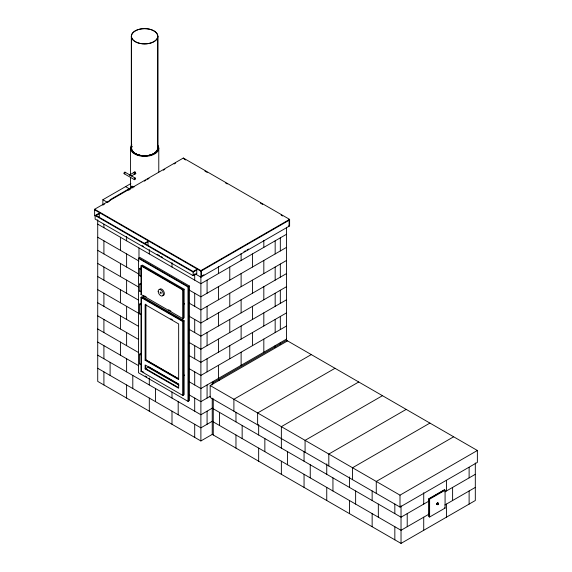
<?xml version="1.0" encoding="UTF-8"?>
<svg xmlns="http://www.w3.org/2000/svg" width="572" height="572" viewBox="0 0 572 572"><rect width="100%" height="100%" fill="white"/><g stroke="black" fill="none" stroke-linecap="round" stroke-linejoin="round"><path stroke-width="0.86" d="M131.846 187.509C130.602 188.538 132.046 184.777 132.132 186.686M436.722 503.968L437.344 502.895L438.402 503.21L437.966 504.683L436.722 503.968L437.966 504.683M437.523 504.726L437.523 503.717L438.402 503.21M437.344 503.138L436.929 503.853L437.344 504.089M129.93 174.817L134.363 172.151L135.035 172.537A0.944 0.615 53 0 1 135.035 173.881M134.077 173.094A0.951 0.551 60 0 1 134.32 172.179L135.307 171.893M134.32 173.516L134.992 173.902A0.951 0.551 60 0 0 134.992 172.565L135.035 172.537M131.546 175.904L135.964 173.352M104.376 204.225L102.838 205.112L102.881 199.721L130.874 183.562M130.738 187.809L110.103 199.721L110.103 200.322M99.271 217.296L99.271 213.721L98.756 213.42L94.63 215.808L94.63 209.252L183.347 158.029L289.611 219.376L289.611 225.933L200.886 277.155L195.495 274.045M107.743 202.273L109.288 201.387M128.571 190.247L130.116 189.361M144.373 181.131L145.91 180.237M147.447 179.351L148.992 178.464M163.292 170.206L164.836 169.319M174.095 163.971L175.633 163.077M99.271 213.721L96.175 215.508L193.15 271.493L196.246 269.712L196.761 270.005L196.761 273.58L193.15 275.668L95.145 219.083L95.145 215.508L193.15 272.093L196.761 270.005M144.409 243.35L147.497 241.563L148.019 241.863L148.019 245.438M144.923 243.651L148.019 241.863M138.474 258.394L140.018 257.5L189.539 286.086L189.539 400.45L187.995 401.344L138.474 372.751L138.474 258.394L187.995 286.98L189.539 286.086M140.998 265.866L142.342 265.093L184.127 289.217L184.127 317.803L182.783 318.583L140.998 294.458L140.998 265.866L182.783 289.99L182.833 320.935M140.998 294.458L141.52 294.158L141.52 265.572L183.297 289.689L183.297 318.282M140.998 297.433L142.342 296.661L184.127 320.785L184.127 394.644L182.783 395.416L140.998 371.292L140.998 297.433L182.783 321.557L184.127 320.785M193.15 275.068L194.702 274.174M289.611 219.376L200.886 270.606L200.886 440.955L212.326 434.348M289.611 219.977L200.886 271.2L94.63 209.852M202.424 275.668L203.968 274.782M243.965 251.687L245.502 250.801M247.04 249.914L248.577 249.027M182.783 289.99L184.127 289.217M286.515 234.27L200.886 283.705L97.719 224.145M286.515 247.376L200.886 296.811L188.696 289.768M286.515 260.474L200.886 309.917L188.696 302.874M286.515 273.58L200.886 323.016L188.696 315.98M145.131 360.217L178.657 379.572L178.657 323.945L145.131 304.583L145.131 360.217L145.853 359.802L178.614 378.714M286.515 286.686L200.886 336.122L188.696 329.086M140.998 371.292L141.52 370.999L141.52 297.14L183.297 321.264L183.297 395.116M145.131 368.911L178.657 388.266L178.657 384.341L145.131 364.979L145.131 368.911L145.645 368.611L178.407 387.53M145.903 368.468L147.962 367.274L178.914 385.142M286.515 299.792L200.886 349.227L188.696 342.185M286.515 312.891L200.886 362.326L188.696 355.291M286.515 325.997L200.886 375.432L188.696 368.397M286.515 339.103L200.886 388.538L188.696 381.495M212.233 384.942L212.233 383.176L286.515 340.29L477.37 450.486L477.37 462.398L400 507.064L210.174 397.468L210.174 385.557L287.544 340.891M210.174 396.282L200.886 401.644L188.724 394.623M212.376 408.115L200.886 414.743L97.719 355.183M311.275 354.59L233.898 399.256L233.898 411.168M212.376 421.221L200.886 427.849L97.719 368.289M335.006 368.289L257.629 412.955L257.629 424.867M358.73 381.989L281.36 426.655L281.36 448.098M382.461 395.688L305.083 440.354L305.083 452.266M406.192 409.388L328.814 454.054L328.814 465.966M429.915 423.087L352.545 467.753L352.545 479.665M453.646 436.786L376.269 481.452L376.269 493.364M210.174 385.557L400 495.152L477.37 450.486M428.886 498.727L444.358 489.796L445.08 490.211L445.08 508.079L429.608 517.016L428.886 516.595L428.886 498.727L429.608 499.142L445.08 490.211M444.566 489.911L429.093 498.848L429.093 516.716M429.157 500.95L401.029 517.195L213.27 408.787M444.873 491.877L475.311 474.31M429.157 514.056L401.029 530.294L213.27 421.893M444.873 504.983L475.311 487.408M212.233 398.191L212.233 434.398L401.029 543.4L475.311 500.514L475.311 462.948M436.908 504.368L437.344 504.325M135.035 173.881L134.506 173.673M183.919 303.382L184.384 303.961L183.919 303.997M183.919 374.853L184.384 375.432L183.919 375.475M131.746 186.222L134.163 186.951M131.338 187.387L132.947 187.873M184.12 159.073L185.657 159.96M204.912 171.071L207.221 172.408M225.697 183.076L227.241 183.962M260.353 203.081L262.662 204.418M281.138 215.086L282.682 215.973M288.581 219.977L289.096 220.27L289.096 226.226L288.581 225.933M125.032 172.193L135.35 178.149A0.872 0.508 -60 0 1 135.071 179.508A0.872 0.508 -60 0 1 134.313 179.072A0.872 0.508 -60 0 1 135.35 178.149M124.153 173.709L134.47 179.665M125.575 186.622L129.444 188.853M102.881 199.721L107.522 202.402M94.63 209.252L201.401 270.899L201.401 276.855L200.886 276.562M196.246 273.28L196.761 273.58M142.106 245.602L143.636 246.482M157.171 254.297L159.466 255.62M160.997 256.506L162.527 257.393M138.989 258.094L188.51 286.686L188.51 401.043M97.719 237.251L138.989 261.075M97.719 250.35L138.617 273.959M97.719 263.456L138.617 287.065M144.609 295.946L146.16 296.839M168.597 309.795L170.921 311.132M97.719 276.562L138.617 300.171M170.792 318.804L172.315 319.684M97.719 289.661L138.617 313.27M97.719 302.767L138.617 326.376M437.344 502.895L438.581 503.61M436.908 503.36L437.523 503.717M438.402 504.225L437.78 503.868L437.78 502.852M444.566 507.779L445.08 508.079M218.425 379.601L219.455 380.201M97.719 315.873L138.617 339.482M212.233 383.176L213.27 383.769M97.719 328.979L138.617 352.581M178.407 378.836L145.645 359.917L145.645 304.283M148.791 366.795L178.771 384.105M97.719 342.077L138.717 365.744M142.292 371.442L143.837 372.336M145.181 376.033L146.725 376.927M200.886 440.955L97.719 381.388L97.719 219.777M469.119 467.396L469.119 477.885M469.119 490.983L469.119 504.089M452.609 487.408L452.609 500.514M446.425 480.501L446.425 490.983M446.425 504.089L446.425 517.195M429.608 499.142L429.608 517.016M423.723 492.735L423.723 504.089M423.723 517.195L423.723 530.294M407.221 513.62L407.221 526.719M401.029 505.834L401.029 543.4M400 495.152L400 507.064M394.837 504.011L394.837 513.62M394.837 526.719L394.837 539.825M378.335 504.089L378.335 517.195M372.143 490.905L372.143 500.514M372.143 513.62L372.143 526.719M355.634 490.983L355.634 504.089M349.449 476.926L349.449 487.408M349.449 500.514L349.449 513.62M332.94 477.885L332.94 490.983M326.748 463.828L326.748 474.31M326.748 487.408L326.748 500.514M310.246 464.779L310.246 477.885M304.054 451.594L304.054 461.204M304.054 474.31L304.054 487.408M287.544 451.673L287.544 464.779M286.515 227.284L286.515 340.848M281.36 461.204L281.36 474.31M280.323 237.845L280.323 250.951M280.323 264.05L280.323 277.155M280.323 290.261L280.323 303.36M280.323 316.466L280.323 329.572M280.323 342.678L280.323 344.423M275.168 240.819L275.168 253.925M275.168 267.031L275.168 280.13M275.168 293.236L275.168 306.342M275.168 319.448L275.168 332.546M275.168 345.652L275.168 347.397M264.85 438.567L264.85 451.673M263.821 240.383L263.821 247.376M263.821 260.474L263.821 273.58M263.821 286.686L263.821 299.792M263.821 312.891L263.821 325.997M263.821 339.103L263.821 352.202M258.658 424.51L258.658 434.999M258.658 448.098L258.658 461.204M252.474 253.925L252.474 267.031M252.474 280.13L252.474 293.236M252.474 306.342L252.474 319.448M252.474 332.546L252.474 345.652M242.156 425.468L242.156 438.574M241.119 253.489L241.119 260.474M241.119 273.58L241.119 286.686M241.119 299.792L241.119 312.891M241.119 325.997L241.119 339.103M241.119 352.202L241.119 365.308M235.964 412.283L235.964 421.893M235.964 434.999L235.964 448.098M229.772 267.031L229.772 280.13M229.772 293.236L229.772 306.342M229.772 319.448L229.772 332.546M229.772 345.652L229.772 358.758M219.455 412.362L219.455 425.468M218.425 266.595L218.425 273.58M218.425 286.686L218.425 299.785M218.425 312.891L218.425 325.997M218.425 339.103L218.425 352.202M218.425 365.308L218.425 378.414M213.27 381.388L213.27 383.14M213.27 398.784L213.27 434.999M207.078 280.13L207.078 293.236M207.078 306.342L207.078 319.448M207.078 332.546L207.078 345.652M207.078 358.758L207.078 371.857M207.078 384.963L207.078 398.069M207.078 411.175L207.078 424.274M194.702 274.017L194.702 280.13M194.702 293.236L194.702 306.342M194.702 319.448L194.702 332.546M194.702 345.652L194.702 358.758M194.702 371.857L194.702 384.963M194.702 398.069L194.702 411.175M194.702 424.274L194.702 437.38M193.15 272.093L193.15 275.668M187.995 286.98L187.995 401.344M183.347 158.029L183.347 158.623M182.783 321.557L182.783 395.416M178.192 401.644L178.192 414.743M172 262.662L172 267.031M172 391.956L172 398.069M172 411.175L172 424.274M158.78 148.212L158.78 172.036M157.865 36.265A13.278 7.665 0 0 1 137.952 42.907A13.278 7.665 0 0 1 137.952 29.63A13.278 7.665 0 0 1 157.865 36.265L157.865 148.241M157.722 36.265A13.127 7.579 0 0 1 138.024 42.828A13.127 7.579 0 0 1 138.024 29.701A13.127 7.579 0 0 1 157.722 36.265L157.722 148.241A13.127 7.579 0 0 1 147.991 155.57A13.127 7.579 0 0 1 133.219 152.038M155.498 388.538L155.498 401.644M149.306 249.556L149.306 253.925M149.306 377.978L149.306 384.963M149.306 398.069L149.306 411.175M145.853 304.168L145.853 359.802M145.645 365.472L145.645 368.611M143.629 295.495L143.629 298.048M139.754 268.547L139.754 275.697M139.754 284.034L139.754 291.184M139.504 304.225L139.504 313.756M139.504 354.261L139.504 363.792M138.989 247.969L138.989 258.451M132.797 375.432L132.797 388.538M131.46 36.265L131.46 148.241M131.317 36.265L131.317 148.241M130.516 148.212L130.516 174.682M130.516 177.334L130.516 188.803M126.612 236.45L126.612 240.819M126.612 253.925L126.612 267.031M126.612 280.13L126.612 293.236M126.612 306.342L126.612 319.448M126.612 332.546L126.612 345.652M126.612 358.758L126.612 371.857M126.612 384.963L126.612 398.069M120.42 237.251L120.42 250.35M120.42 263.456L120.42 276.562M120.42 289.661L120.42 302.767M120.42 315.873L120.42 328.979M120.42 342.077L120.42 355.183M110.103 362.333L110.103 375.432M103.911 224.224L103.911 227.72M103.911 240.819L103.911 253.925M103.911 267.031L103.911 280.137M103.911 293.236L103.911 306.342M103.911 319.448L103.911 332.546M103.911 345.652L103.911 358.758M103.911 371.857L103.911 384.963M157.529 148.899A12.984 7.5 0 0 1 157.136 150.186M156.792 150.808A12.984 7.5 0 0 1 145.724 155.713A12.984 7.5 0 0 1 133.347 151.995M132.826 151.416A12.984 7.5 0 0 1 132.046 150.186M131.803 149.549A12.984 7.5 0 0 1 131.803 146.94M157.665 146.911A13.278 7.665 0 0 1 144.015 155.899A13.278 7.665 0 0 1 131.767 146.26M132.69 151.451A13.127 7.579 0 0 1 131.91 146.282M157.657 146.882A13.213 7.629 0 0 1 144.072 155.834A13.213 7.629 0 0 1 131.889 146.239M124.753 173.552A0.872 0.508 -60 0 1 123.974 173.309A0.872 0.508 -60 0 1 124.753 172.172A0.872 0.508 -60 0 1 125.125 173.001M129.773 175.411A0.872 0.508 60 0 1 130.287 174.817A0.872 0.508 60 0 1 130.988 175.933M157.45 144.759A14.128 8.158 0 0 1 144.644 156.37A14.128 8.158 0 0 1 131.839 144.759M134.148 173.044A0.944 0.472 66.1 0 1 134.363 172.151M141.227 363.921A0.872 0.508 0 0 1 139.847 364.192A0.872 0.508 0 0 1 139.947 363.349M141.255 313.756A0.872 0.508 0 0 1 139.947 314.192A0.872 0.508 0 0 1 139.947 313.32M159.445 289.554A3.646 2.109 60 0 1 163.685 291.241A3.646 2.109 60 0 1 162.67 295.474M141.213 275.697A0.729 0.422 0 0 1 140.204 276.083A0.729 0.422 0 0 1 139.968 275.397M141.213 291.184A0.729 0.422 0 0 1 140.204 291.57A0.729 0.422 0 0 1 139.968 290.883M139.761 354.619A0.872 0.508 0 0 0 141.227 354.39A0.872 0.508 0 0 0 140.154 353.768A0.872 0.508 0 0 0 139.761 354.619M139.947 304.661A0.872 0.508 0 0 0 141.255 304.225A0.872 0.508 0 0 0 139.947 303.789A0.872 0.508 0 0 0 139.947 304.661M160.239 292.514A0.729 0.422 60 0 0 161.047 293.415A0.729 0.422 60 0 0 160.968 292.342A0.729 0.422 60 0 0 160.239 292.514M158.179 291.541A3.646 2.109 60 0 0 162.233 296.053A3.646 2.109 60 0 0 161.84 290.683A3.646 2.109 60 0 0 158.179 291.541M140.119 268.911A0.729 0.422 0 0 0 141.213 268.547A0.729 0.422 0 0 0 140.119 268.182A0.729 0.422 0 0 0 140.119 268.911M140.119 284.398A0.729 0.422 0 0 0 141.213 284.034A0.729 0.422 0 0 0 140.119 283.669A0.729 0.422 0 0 0 140.119 284.398"/></g></svg>
